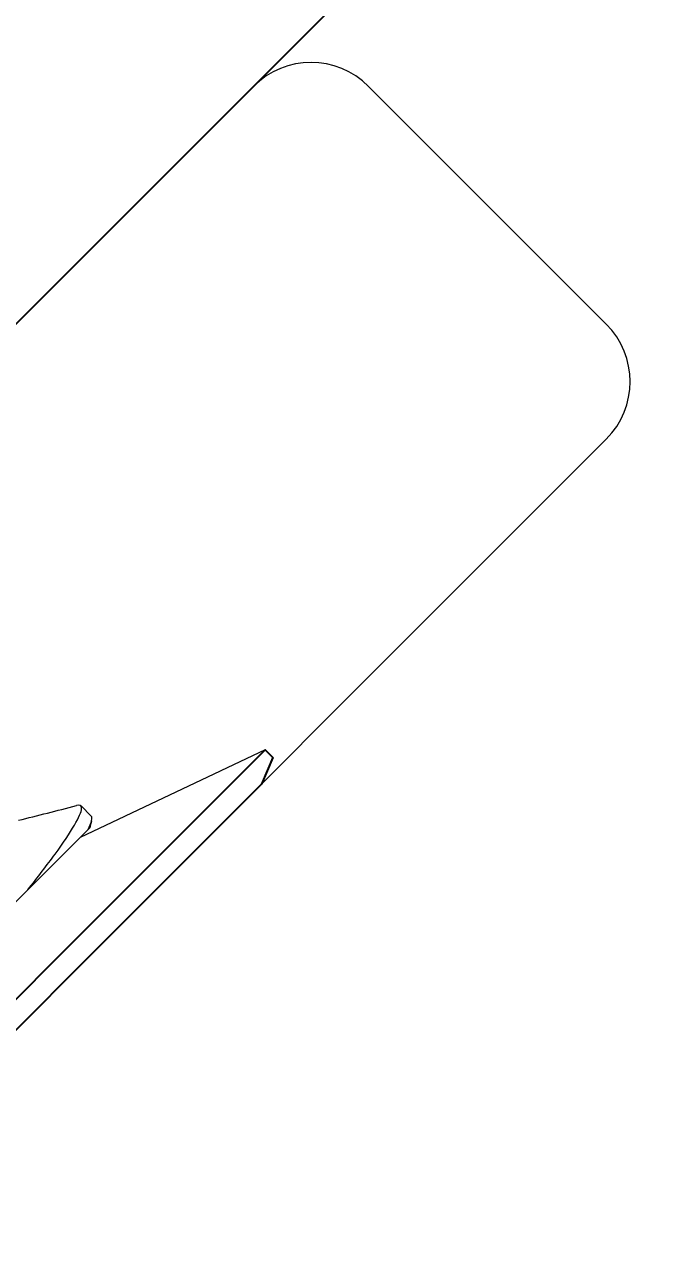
# Model space of a CAD drawing. Header units: inches. Extents: x 129892 to 140765, y 18172 to 24435.
# Drawn here: x 135591.47 to 135597.33, y 22562.96 to 22574.25 of the extents above; entities that cross this region are included whole.
import ezdxf

# ---------------------------------------------------------------- set-up
doc = ezdxf.new("R2010")
doc.units = ezdxf.units.IN
doc.header["$MEASUREMENT"] = 0
doc.header["$PDMODE"] = 66
doc.styles.add('EXCELSIOR', font='dim.shx', dxfattribs={"height": 45})
doc.dimstyles.new('EXCELSIOR', dxfattribs={"dimtxt": 50, "dimasz": 15, "dimexe": 20, "dimexo": 20, "dimgap": 10, "dimtad": 1, "dimdec": 0, "dimtxsty": 'EXCELSIOR', "dimblk": 'OBLIQUE', "dimcen": 2.5, "dimclrd": 1, "dimclre": 1, "dimclrt": 1, "dimadec": 0, "dimazin": 0, "dimtfac": 1, "dimtdec": 0, "dimtofl": 0, "dimtmove": 0, "dimatfit": 3, "dimfxl": 0, "dimlwd": 25, "dimarcsym": 0})

# ---------------------------------------------------------------- blocks, each defined once
blk = doc.blocks.new('_OBLIQUE')
at = {"color": 0, "linetype": 'ByBlock'}
blk.add_line((-0.5, -0.5), (0.5, 0.5), dxfattribs=at)
blk = doc.blocks.new('*D192')
at = {"color": 1, "lineweight": -2}
for p, q in [((136052.146, 23003.956), (136125.614, 22930.487)), ((135581.92, 22533.73), (135655.388, 22460.261))]:
    blk.add_line(p, q, dxfattribs=at)
at = {"color": 1, "lineweight": 25}
blk.add_line((135641.246, 22474.403), (136111.472, 22944.629), dxfattribs=at)
at = {"layer": 'Defpoints', "color": 0}
for p in [(136038.004, 23018.098), (136111.472, 22944.629), (135567.778, 22547.872)]:
    blk.add_point(p, dxfattribs=at)
at = {"color": 1, "lineweight": 25, "xscale": 15, "yscale": 15, "zscale": 15}
for p, rotation in [((136111.472, 22944.629), 44.99999999955784), ((135641.246, 22474.403), 224.9999999995578)]:
    blk.add_blockref('_OBLIQUE', p, dxfattribs=dict(at, rotation=rotation))
at = {"color": 1, "insert": (135853.378, 22732.497), "char_height": 45, "attachment_point": 5, "rotation": 45, "style": 'EXCELSIOR'}
blk.add_mtext('665', dxfattribs=at)
blk = doc.blocks.new('A$C179C3ECE')
at = {"color": 7, "linetype": 'Continuous', "lineweight": 15}
for p, q in [((17.741, 4.6), (54.241, 4.6)), ((54.991, 3.85), (54.991, 0.75)), ((54.241, 0), (12.241, 0))]:
    blk.add_line(p, q, dxfattribs=at)
for centre, start, end in [((54.241, 3.85), 0, 90), ((54.241, 0.75), 270, 0)]:
    blk.add_arc(centre, 0.75, start, end, dxfattribs=at)
blk = doc.blocks.new('A$C47B607A2')
at = {"color": 7, "linetype": 'Continuous', "lineweight": 15}
for p, q in [((0, 11.8), (1.777, 11.165)), ((1.566, 11.098), (1.566, 10.965)), ((1.679, 11.165), (1.654, 11.165)), ((1.679, 11.165), (2.462, 11.165)), ((2.462, 11.165), (3.379, 11.165))]:
    blk.add_line(p, q, dxfattribs=at)
blk.add_lwpolyline([(0.25, 12), (5.75, 12), (6, 11.9), (6, 11.8), (0, 11.8), (0, 11.9)], close=True)
blk.add_lwpolyline([(1.226, 11.8), (4.774, 11.8)])
for centre, radius, start, end in [((-37.303, 77.155), 76.631, 300.50446, 300.55496), ((-24.229, -32.99), 50.952, 58.9272, 59.5471)]:
    blk.add_arc(centre, radius, start, end, dxfattribs=at)
blk.add_open_spline([(2.462, 11.165), (2.31, 11.146), (2.174, 11.13), (1.925, 11.091), (1.817, 11.069), (1.656, 11.027), (1.603, 11.006), (1.558, 10.968), (1.562, 10.952), (1.595, 10.933)], degree=3, knots=[0, 0, 0, 0, 0.25, 0.25, 0.5, 0.5, 0.75, 0.75, 1, 1, 1, 1], dxfattribs=at)
blk.add_open_spline([(1.679, 11.165), (1.603, 11.141), (1.566, 11.118), (1.566, 11.098)], degree=3, dxfattribs=at)

msp = doc.modelspace()

# ---------------------------------------------------------------- linework, layer by layer
msp.add_lwpolyline([(135567.778, 22547.872), (136038.004, 23018.098), (136028.811, 23027.29), (135558.585, 22557.064)], close=True)
at = {"color": 252}
msp.add_arc((135557.003, 22543.996), 675.361, 0.69509, 89.579072, dxfattribs=at)

# ---------------------------------------------------------------- block references
for name, p, rotation in [('A$C179C3ECE', (135558.485, 22532.074), 45), ('A$C47B607A2', (135585.35, 22575.908), 224.9999999999999)]:
    msp.add_blockref(name, p, dxfattribs=dict(rotation=rotation))

# ---------------------------------------------------------------- dimensions: what is measured, and where the dimension line sits
dim = msp.add_linear_dim(base=(136111.472, 22944.629), p1=(135567.778, 22547.872), p2=(136038.004, 23018.098), angle=45, dimstyle='EXCELSIOR')
dim.commit()
dim.dimension.update_dxf_attribs({"geometry": '*D192', "text_midpoint": (135853.378, 22732.497)})

doc.saveas('drawing.dxf')
